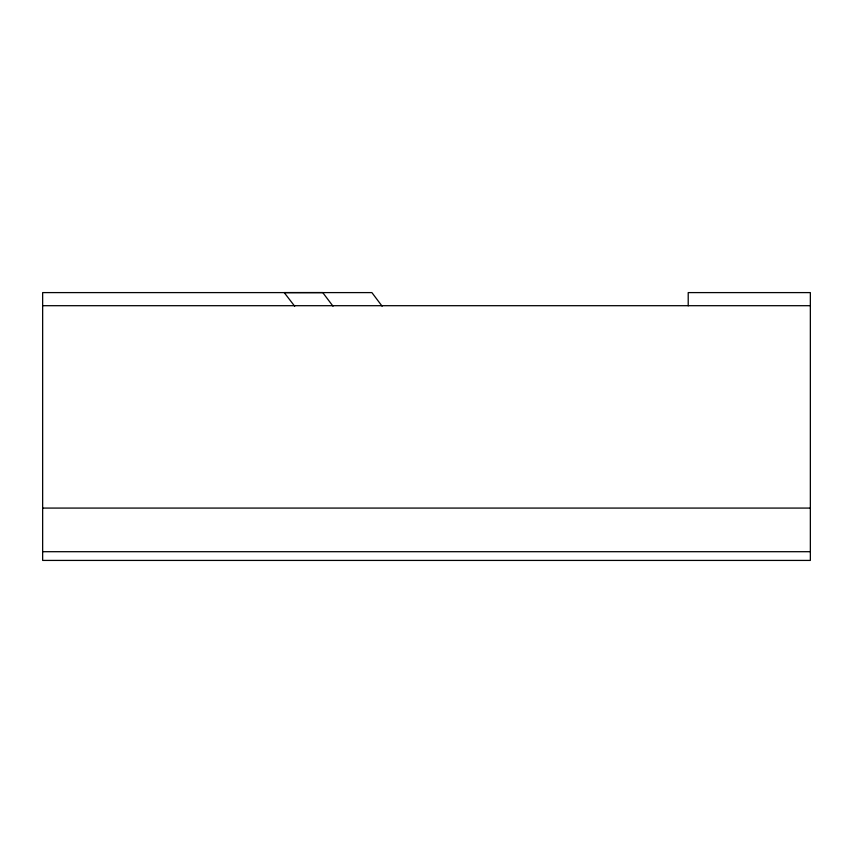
<?xml version="1.0" encoding="UTF-8"?>
<svg xmlns="http://www.w3.org/2000/svg" width="853" height="853" viewBox="0 0 853 853"><rect width="100%" height="100%" fill="white"/><g stroke="black" fill="none" stroke-linecap="round" stroke-linejoin="round"><path stroke-width="1.28" d="M42.65 305.694L810.35 305.694M42.65 508.079L810.35 508.079M42.65 551.699L810.35 551.699M294.69 306.216L284.209 292.6L322.733 292.579L333.022 306.195M382.133 306.216L371.887 292.6L42.65 292.6L42.65 560.421L810.35 560.421L810.35 292.6L688.211 292.6L688.211 305.822"/></g></svg>
